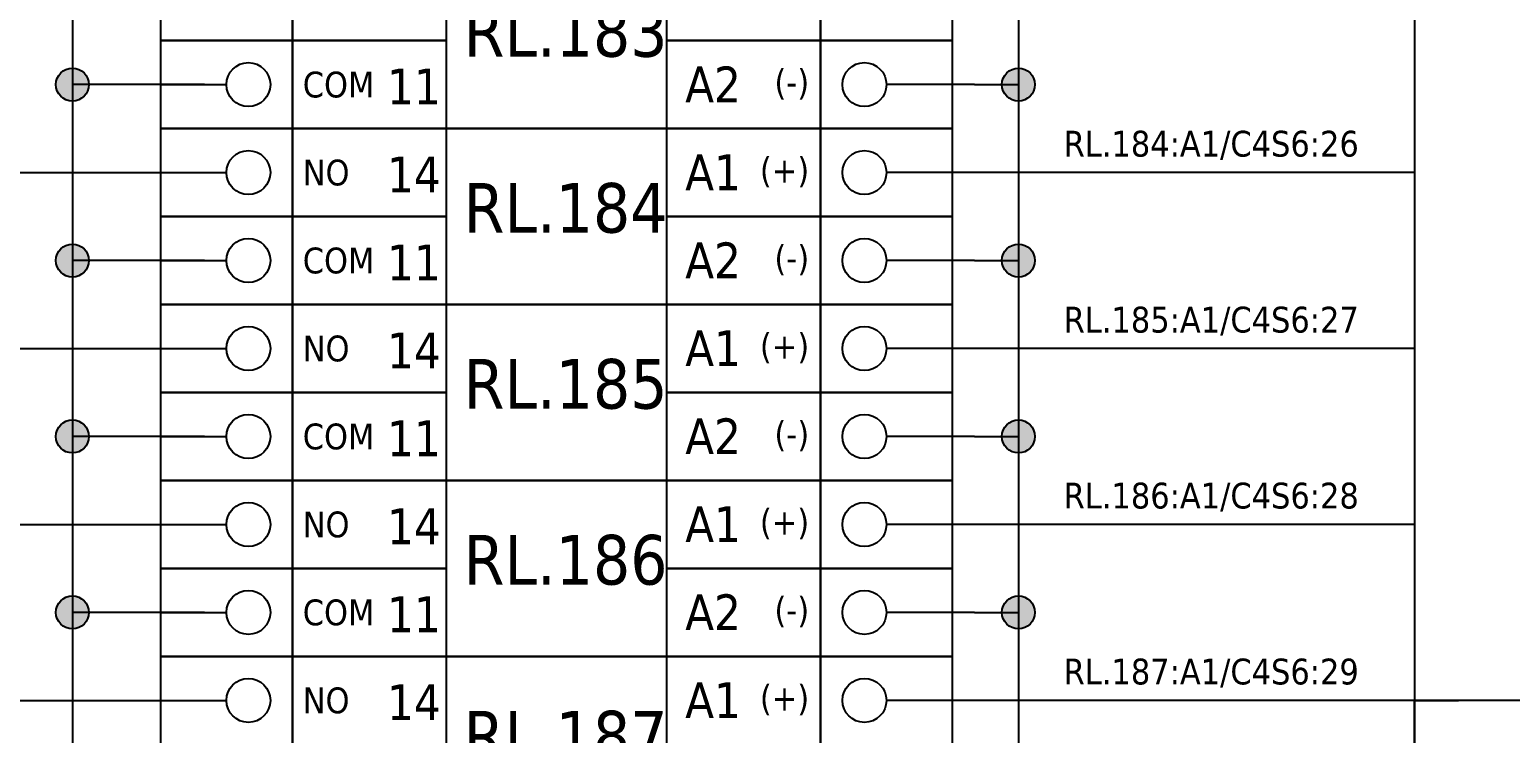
# Model space of a CAD drawing. Header units: millimetres. Extents: x 0 to 1792788, y -13 to 262234.
# Drawn here: x 236.1 to 303.4, y 67.5 to 99.5 of the extents above; entities that cross this region are included whole.
import ezdxf
from ezdxf.enums import TextEntityAlignment as Align

# ---------------------------------------------------------------- set-up
doc = ezdxf.new("R2010")
doc.units = ezdxf.units.MM
doc.linetypes.add('EPL_DASHDOT', pattern=[1, 0.8, -0.1, 0, -0.1])
for name, color, linetype, lineweight in [('EPLAN300', 5, 'Continuous', 25), ('EPLAN302', 5, 'Continuous', 25), ('EPLAN305', 5, 'Continuous', 25), ('EPLAN307', 134, 'EPL_DASHDOT', 25), ('EPLAN311', 7, 'Continuous', 25), ('EPLAN317', 7, 'Continuous', 25), ('EPLAN400', 5, 'Continuous', 35), ('EPLAN405', 7, 'Continuous', 25), ('EPLAN420', 7, 'Continuous', 35), ('EPLAN421', 5, 'Continuous', 35), ('EPLAN440', 73, 'Continuous', 35), ('EPLAN500', 7, 'Continuous', 35), ('EPLAN501', 7, 'Continuous', 35), ('EPLAN502', 7, 'Continuous', 35), ('EPLAN503', 7, 'Continuous', 35), ('EPLAN504', 7, 'Continuous', 35)]:
    doc.layers.add(name, color=color, linetype=linetype, lineweight=lineweight)
doc.styles.add('Tahoma', font='')
doc.styles.get('Tahoma').set_extended_font_data('Tahoma')

# ---------------------------------------------------------------- blocks, each defined once
blk = doc.blocks.new('EPLSYM_LibrarySPECIAL_Symbol17_Variant3_Placement1')
at = {"layer": 'EPLAN302', "lineweight": 25, "ltscale": 4}
blk.add_line((4, 0), (1, 0), dxfattribs=at)
blk.add_circle((0, 0), 1, dxfattribs=at)
at = {"layer": 'EPLAN420', "color": 7, "style": 'Tahoma'}
blk.add_attdef('17_20036', text='', height=1.6254, dxfattribs=at).set_placement((-1.5, -0.16254), align=Align.MIDDLE_RIGHT)
at = {"layer": 'EPLAN421', "color": 5, "style": 'Tahoma'}
blk.add_attdef('17_20039', text='', height=1.1739, dxfattribs=at).set_placement((3, 1), align=Align.BOTTOM_RIGHT)
blk = doc.blocks.new('EPLSYM_LibrarySPECIAL_Symbol17_Variant1_Placement1')
at = {"layer": 'EPLAN302', "lineweight": 25, "ltscale": 4}
blk.add_line((-4, 0), (-1, 0), dxfattribs=at)
blk.add_circle((0, 0), 1, dxfattribs=at)
at = {"layer": 'EPLAN420', "color": 7, "style": 'Tahoma'}
blk.add_attdef('17_20036', text='', height=1.6254, dxfattribs=at).set_placement((1.5, -0.16254), align=Align.MIDDLE_LEFT)
at = {"layer": 'EPLAN421', "color": 5, "style": 'Tahoma'}
blk.add_attdef('17_20039', text='', height=1.1739, dxfattribs=at).set_placement((-3, 1), align=Align.BOTTOM_LEFT)
blk = doc.blocks.new('EPLSYM_LibrarySPECIAL_Symbol2_Variant0_Placement1_22')
at = {"layer": 'EPLAN307', "lineweight": 25, "ltscale": 4}
blk.add_lwpolyline([(0, -8), (36, -8), (36, 0), (0, 0)], close=True, dxfattribs=at)
at = {"layer": 'EPLAN400', "color": 5, "style": 'Tahoma'}
blk.add_attdef('88_20010', text='', height=2.2575, dxfattribs=at).set_placement((-1.5, -0.9515), align=Align.TOP_CENTER)
at = {"layer": 'EPLAN500', "color": 7, "style": 'Tahoma'}
blk.add_attdef('88_20027', text='', height=1.6254, dxfattribs=at).set_placement((-1.5, -4.57508), align=Align.TOP_RIGHT)
at = {"layer": 'EPLAN501', "color": 7, "style": 'Tahoma'}
blk.add_attdef('88_20011', text='', height=1.6254, dxfattribs=at).set_placement((-1.5, -9.97508), align=Align.TOP_RIGHT)
at = {"layer": 'EPLAN502', "color": 7, "style": 'Tahoma'}
blk.add_attdef('88_20025', text='', height=1.6254, dxfattribs=at).set_placement((-1.5, -12.67508), align=Align.TOP_RIGHT)
at = {"layer": 'EPLAN503', "color": 7, "style": 'Tahoma'}
blk.add_attdef('88_20024', text='', height=1.6254, dxfattribs=at).set_placement((-1.5, -15.37508), align=Align.TOP_RIGHT)
at = {"layer": 'EPLAN504', "color": 7, "style": 'Tahoma'}
blk.add_attdef('88_20901[1]', text='', height=1.6254, dxfattribs=at).set_placement((-1.5, -7.27508), align=Align.TOP_RIGHT)
blk = doc.blocks.new('EPLSYM_LibrarySPECIAL_Symbol0_Variant0_Placement1_22')
at = {"layer": 'EPLAN305', "lineweight": 25, "ltscale": 4}
blk.add_lwpolyline([(0, -8), (36, -8), (36, 0), (0, 0)], close=True, dxfattribs=at)
at = {"layer": 'EPLAN400', "color": 5, "style": 'Tahoma'}
blk.add_attdef('17_20010', text='', height=2.2575, dxfattribs=at).set_placement((-1.5, -0.9515), align=Align.TOP_CENTER)
at = {"layer": 'EPLAN440', "color": 73, "style": 'Tahoma'}
blk.add_attdef('17_20300', text='', height=1.6254, dxfattribs=at).set_placement((-1.5, -4.57508), align=Align.TOP_RIGHT)
at = {"layer": 'EPLAN500', "color": 7, "style": 'Tahoma'}
blk.add_attdef('17_20027', text='', height=1.6254, dxfattribs=at).set_placement((-1.5, -7.27508), align=Align.TOP_RIGHT)
at = {"layer": 'EPLAN501', "color": 7, "style": 'Tahoma'}
blk.add_attdef('17_20011', text='', height=1.6254, dxfattribs=at).set_placement((-1.5, -12.67508), align=Align.TOP_RIGHT)
at = {"layer": 'EPLAN502', "color": 7, "style": 'Tahoma'}
blk.add_attdef('17_20025', text='', height=1.6254, dxfattribs=at).set_placement((-1.5, -15.37508), align=Align.TOP_RIGHT)
at = {"layer": 'EPLAN503', "color": 7, "style": 'Tahoma'}
blk.add_attdef('17_20024', text='', height=1.6254, dxfattribs=at).set_placement((-1.5, -18.07508), align=Align.TOP_RIGHT)
at = {"layer": 'EPLAN504', "color": 7, "style": 'Tahoma'}
blk.add_attdef('17_20901[1]', text='', height=1.6254, dxfattribs=at).set_placement((-1.5, -9.97508), align=Align.TOP_RIGHT)
blk = doc.blocks.new('EPLSYM_LibrarySPECIAL_Symbol2_Variant0_Placement1_23')
at = {"layer": 'EPLAN307', "lineweight": 25, "ltscale": 4}
blk.add_lwpolyline([(0, -8), (36, -8), (36, 0), (0, 0)], close=True, dxfattribs=at)
at = {"layer": 'EPLAN400', "color": 5, "style": 'Tahoma'}
blk.add_attdef('88_20010', text='', height=2.2575, dxfattribs=at).set_placement((-1.5, -0.9515), align=Align.TOP_CENTER)
at = {"layer": 'EPLAN500', "color": 7, "style": 'Tahoma'}
blk.add_attdef('88_20027', text='', height=1.6254, dxfattribs=at).set_placement((-1.5, -4.57508), align=Align.TOP_RIGHT)
at = {"layer": 'EPLAN501', "color": 7, "style": 'Tahoma'}
blk.add_attdef('88_20011', text='', height=1.6254, dxfattribs=at).set_placement((-1.5, -9.97508), align=Align.TOP_RIGHT)
at = {"layer": 'EPLAN502', "color": 7, "style": 'Tahoma'}
blk.add_attdef('88_20025', text='', height=1.6254, dxfattribs=at).set_placement((-1.5, -12.67508), align=Align.TOP_RIGHT)
at = {"layer": 'EPLAN503', "color": 7, "style": 'Tahoma'}
blk.add_attdef('88_20024', text='', height=1.6254, dxfattribs=at).set_placement((-1.5, -15.37508), align=Align.TOP_RIGHT)
at = {"layer": 'EPLAN504', "color": 7, "style": 'Tahoma'}
blk.add_attdef('88_20901[1]', text='', height=1.6254, dxfattribs=at).set_placement((-1.5, -7.27508), align=Align.TOP_RIGHT)
blk = doc.blocks.new('EPLSYM_LibrarySPECIAL_Symbol0_Variant0_Placement1_23')
at = {"layer": 'EPLAN305', "lineweight": 25, "ltscale": 4}
blk.add_lwpolyline([(0, -8), (36, -8), (36, 0), (0, 0)], close=True, dxfattribs=at)
at = {"layer": 'EPLAN400', "color": 5, "style": 'Tahoma'}
blk.add_attdef('17_20010', text='', height=2.2575, dxfattribs=at).set_placement((-1.5, -0.9515), align=Align.TOP_CENTER)
at = {"layer": 'EPLAN440', "color": 73, "style": 'Tahoma'}
blk.add_attdef('17_20300', text='', height=1.6254, dxfattribs=at).set_placement((-1.5, -4.57508), align=Align.TOP_RIGHT)
at = {"layer": 'EPLAN500', "color": 7, "style": 'Tahoma'}
blk.add_attdef('17_20027', text='', height=1.6254, dxfattribs=at).set_placement((-1.5, -7.27508), align=Align.TOP_RIGHT)
at = {"layer": 'EPLAN501', "color": 7, "style": 'Tahoma'}
blk.add_attdef('17_20011', text='', height=1.6254, dxfattribs=at).set_placement((-1.5, -12.67508), align=Align.TOP_RIGHT)
at = {"layer": 'EPLAN502', "color": 7, "style": 'Tahoma'}
blk.add_attdef('17_20025', text='', height=1.6254, dxfattribs=at).set_placement((-1.5, -15.37508), align=Align.TOP_RIGHT)
at = {"layer": 'EPLAN503', "color": 7, "style": 'Tahoma'}
blk.add_attdef('17_20024', text='', height=1.6254, dxfattribs=at).set_placement((-1.5, -18.07508), align=Align.TOP_RIGHT)
at = {"layer": 'EPLAN504', "color": 7, "style": 'Tahoma'}
blk.add_attdef('17_20901[1]', text='', height=1.6254, dxfattribs=at).set_placement((-1.5, -9.97508), align=Align.TOP_RIGHT)
blk = doc.blocks.new('EPLSYM_LibrarySPECIAL_Symbol2_Variant0_Placement1_24')
at = {"layer": 'EPLAN307', "lineweight": 25, "ltscale": 4}
blk.add_lwpolyline([(0, -8), (36, -8), (36, 0), (0, 0)], close=True, dxfattribs=at)
at = {"layer": 'EPLAN400', "color": 5, "style": 'Tahoma'}
blk.add_attdef('88_20010', text='', height=2.2575, dxfattribs=at).set_placement((-1.5, -0.9515), align=Align.TOP_CENTER)
at = {"layer": 'EPLAN500', "color": 7, "style": 'Tahoma'}
blk.add_attdef('88_20027', text='', height=1.6254, dxfattribs=at).set_placement((-1.5, -4.57508), align=Align.TOP_RIGHT)
at = {"layer": 'EPLAN501', "color": 7, "style": 'Tahoma'}
blk.add_attdef('88_20011', text='', height=1.6254, dxfattribs=at).set_placement((-1.5, -9.97508), align=Align.TOP_RIGHT)
at = {"layer": 'EPLAN502', "color": 7, "style": 'Tahoma'}
blk.add_attdef('88_20025', text='', height=1.6254, dxfattribs=at).set_placement((-1.5, -12.67508), align=Align.TOP_RIGHT)
at = {"layer": 'EPLAN503', "color": 7, "style": 'Tahoma'}
blk.add_attdef('88_20024', text='', height=1.6254, dxfattribs=at).set_placement((-1.5, -15.37508), align=Align.TOP_RIGHT)
at = {"layer": 'EPLAN504', "color": 7, "style": 'Tahoma'}
blk.add_attdef('88_20901[1]', text='', height=1.6254, dxfattribs=at).set_placement((-1.5, -7.27508), align=Align.TOP_RIGHT)
blk = doc.blocks.new('EPLSYM_LibrarySPECIAL_Symbol0_Variant0_Placement1_24')
at = {"layer": 'EPLAN305', "lineweight": 25, "ltscale": 4}
blk.add_lwpolyline([(0, -8), (36, -8), (36, 0), (0, 0)], close=True, dxfattribs=at)
at = {"layer": 'EPLAN400', "color": 5, "style": 'Tahoma'}
blk.add_attdef('17_20010', text='', height=2.2575, dxfattribs=at).set_placement((-1.5, -0.9515), align=Align.TOP_CENTER)
at = {"layer": 'EPLAN440', "color": 73, "style": 'Tahoma'}
blk.add_attdef('17_20300', text='', height=1.6254, dxfattribs=at).set_placement((-1.5, -4.57508), align=Align.TOP_RIGHT)
at = {"layer": 'EPLAN500', "color": 7, "style": 'Tahoma'}
blk.add_attdef('17_20027', text='', height=1.6254, dxfattribs=at).set_placement((-1.5, -7.27508), align=Align.TOP_RIGHT)
at = {"layer": 'EPLAN501', "color": 7, "style": 'Tahoma'}
blk.add_attdef('17_20011', text='', height=1.6254, dxfattribs=at).set_placement((-1.5, -12.67508), align=Align.TOP_RIGHT)
at = {"layer": 'EPLAN502', "color": 7, "style": 'Tahoma'}
blk.add_attdef('17_20025', text='', height=1.6254, dxfattribs=at).set_placement((-1.5, -15.37508), align=Align.TOP_RIGHT)
at = {"layer": 'EPLAN503', "color": 7, "style": 'Tahoma'}
blk.add_attdef('17_20024', text='', height=1.6254, dxfattribs=at).set_placement((-1.5, -18.07508), align=Align.TOP_RIGHT)
at = {"layer": 'EPLAN504', "color": 7, "style": 'Tahoma'}
blk.add_attdef('17_20901[1]', text='', height=1.6254, dxfattribs=at).set_placement((-1.5, -9.97508), align=Align.TOP_RIGHT)
blk = doc.blocks.new('EPLSYM_LibrarySPECIAL_Symbol2_Variant0_Placement1_25')
at = {"layer": 'EPLAN307', "lineweight": 25, "ltscale": 4}
blk.add_lwpolyline([(0, -8), (36, -8), (36, 0), (0, 0)], close=True, dxfattribs=at)
at = {"layer": 'EPLAN400', "color": 5, "style": 'Tahoma'}
blk.add_attdef('88_20010', text='', height=2.2575, dxfattribs=at).set_placement((-1.5, -0.9515), align=Align.TOP_CENTER)
at = {"layer": 'EPLAN500', "color": 7, "style": 'Tahoma'}
blk.add_attdef('88_20027', text='', height=1.6254, dxfattribs=at).set_placement((-1.5, -4.57508), align=Align.TOP_RIGHT)
at = {"layer": 'EPLAN501', "color": 7, "style": 'Tahoma'}
blk.add_attdef('88_20011', text='', height=1.6254, dxfattribs=at).set_placement((-1.5, -9.97508), align=Align.TOP_RIGHT)
at = {"layer": 'EPLAN502', "color": 7, "style": 'Tahoma'}
blk.add_attdef('88_20025', text='', height=1.6254, dxfattribs=at).set_placement((-1.5, -12.67508), align=Align.TOP_RIGHT)
at = {"layer": 'EPLAN503', "color": 7, "style": 'Tahoma'}
blk.add_attdef('88_20024', text='', height=1.6254, dxfattribs=at).set_placement((-1.5, -15.37508), align=Align.TOP_RIGHT)
at = {"layer": 'EPLAN504', "color": 7, "style": 'Tahoma'}
blk.add_attdef('88_20901[1]', text='', height=1.6254, dxfattribs=at).set_placement((-1.5, -7.27508), align=Align.TOP_RIGHT)
blk = doc.blocks.new('EPLSYM_LibrarySPECIAL_Symbol0_Variant0_Placement1_25')
at = {"layer": 'EPLAN305', "lineweight": 25, "ltscale": 4}
blk.add_lwpolyline([(0, -8), (36, -8), (36, 0), (0, 0)], close=True, dxfattribs=at)
at = {"layer": 'EPLAN400', "color": 5, "style": 'Tahoma'}
blk.add_attdef('17_20010', text='', height=2.2575, dxfattribs=at).set_placement((-1.5, -0.9515), align=Align.TOP_CENTER)
at = {"layer": 'EPLAN440', "color": 73, "style": 'Tahoma'}
blk.add_attdef('17_20300', text='', height=1.6254, dxfattribs=at).set_placement((-1.5, -4.57508), align=Align.TOP_RIGHT)
at = {"layer": 'EPLAN500', "color": 7, "style": 'Tahoma'}
blk.add_attdef('17_20027', text='', height=1.6254, dxfattribs=at).set_placement((-1.5, -7.27508), align=Align.TOP_RIGHT)
at = {"layer": 'EPLAN501', "color": 7, "style": 'Tahoma'}
blk.add_attdef('17_20011', text='', height=1.6254, dxfattribs=at).set_placement((-1.5, -12.67508), align=Align.TOP_RIGHT)
at = {"layer": 'EPLAN502', "color": 7, "style": 'Tahoma'}
blk.add_attdef('17_20025', text='', height=1.6254, dxfattribs=at).set_placement((-1.5, -15.37508), align=Align.TOP_RIGHT)
at = {"layer": 'EPLAN503', "color": 7, "style": 'Tahoma'}
blk.add_attdef('17_20024', text='', height=1.6254, dxfattribs=at).set_placement((-1.5, -18.07508), align=Align.TOP_RIGHT)
at = {"layer": 'EPLAN504', "color": 7, "style": 'Tahoma'}
blk.add_attdef('17_20901[1]', text='', height=1.6254, dxfattribs=at).set_placement((-1.5, -9.97508), align=Align.TOP_RIGHT)
blk = doc.blocks.new('EPLSYM_LibrarySPECIAL_Symbol2_Variant0_Placement1_26')
at = {"layer": 'EPLAN307', "lineweight": 25, "ltscale": 4}
blk.add_lwpolyline([(0, -8), (36, -8), (36, 0), (0, 0)], close=True, dxfattribs=at)
at = {"layer": 'EPLAN400', "color": 5, "style": 'Tahoma'}
blk.add_attdef('88_20010', text='', height=2.2575, dxfattribs=at).set_placement((-1.5, -0.9515), align=Align.TOP_CENTER)
at = {"layer": 'EPLAN500', "color": 7, "style": 'Tahoma'}
blk.add_attdef('88_20027', text='', height=1.6254, dxfattribs=at).set_placement((-1.5, -4.57508), align=Align.TOP_RIGHT)
at = {"layer": 'EPLAN501', "color": 7, "style": 'Tahoma'}
blk.add_attdef('88_20011', text='', height=1.6254, dxfattribs=at).set_placement((-1.5, -9.97508), align=Align.TOP_RIGHT)
at = {"layer": 'EPLAN502', "color": 7, "style": 'Tahoma'}
blk.add_attdef('88_20025', text='', height=1.6254, dxfattribs=at).set_placement((-1.5, -12.67508), align=Align.TOP_RIGHT)
at = {"layer": 'EPLAN503', "color": 7, "style": 'Tahoma'}
blk.add_attdef('88_20024', text='', height=1.6254, dxfattribs=at).set_placement((-1.5, -15.37508), align=Align.TOP_RIGHT)
at = {"layer": 'EPLAN504', "color": 7, "style": 'Tahoma'}
blk.add_attdef('88_20901[1]', text='', height=1.6254, dxfattribs=at).set_placement((-1.5, -7.27508), align=Align.TOP_RIGHT)
blk = doc.blocks.new('EPLSYM_LibrarySPECIAL_Symbol0_Variant0_Placement1_26')
at = {"layer": 'EPLAN305', "lineweight": 25, "ltscale": 4}
blk.add_lwpolyline([(0, -8), (36, -8), (36, 0), (0, 0)], close=True, dxfattribs=at)
at = {"layer": 'EPLAN400', "color": 5, "style": 'Tahoma'}
blk.add_attdef('17_20010', text='', height=2.2575, dxfattribs=at).set_placement((-1.5, -0.9515), align=Align.TOP_CENTER)
at = {"layer": 'EPLAN440', "color": 73, "style": 'Tahoma'}
blk.add_attdef('17_20300', text='', height=1.6254, dxfattribs=at).set_placement((-1.5, -4.57508), align=Align.TOP_RIGHT)
at = {"layer": 'EPLAN500', "color": 7, "style": 'Tahoma'}
blk.add_attdef('17_20027', text='', height=1.6254, dxfattribs=at).set_placement((-1.5, -7.27508), align=Align.TOP_RIGHT)
at = {"layer": 'EPLAN501', "color": 7, "style": 'Tahoma'}
blk.add_attdef('17_20011', text='', height=1.6254, dxfattribs=at).set_placement((-1.5, -12.67508), align=Align.TOP_RIGHT)
at = {"layer": 'EPLAN502', "color": 7, "style": 'Tahoma'}
blk.add_attdef('17_20025', text='', height=1.6254, dxfattribs=at).set_placement((-1.5, -15.37508), align=Align.TOP_RIGHT)
at = {"layer": 'EPLAN503', "color": 7, "style": 'Tahoma'}
blk.add_attdef('17_20024', text='', height=1.6254, dxfattribs=at).set_placement((-1.5, -18.07508), align=Align.TOP_RIGHT)
at = {"layer": 'EPLAN504', "color": 7, "style": 'Tahoma'}
blk.add_attdef('17_20901[1]', text='', height=1.6254, dxfattribs=at).set_placement((-1.5, -9.97508), align=Align.TOP_RIGHT)
blk = doc.blocks.new('EPLSYM_LibrarySPECIAL_Symbol308_Variant0_Placement0')
at = {"layer": 'EPLAN405', "color": 7, "style": 'Tahoma'}
for tag, p in [('17_31011', (1.5, 6.35)), ('17_31002', (1.5, 0.5))]:
    blk.add_attdef(tag, text='', height=1.174, dxfattribs=at).set_placement(p, align=Align.BOTTOM_LEFT)
for tag, p in [('17_31004', (1.5, 4.4)), ('17_31003', (1.5, 2.45))]:
    blk.add_attdef(tag, p, '', height=1.174, dxfattribs=at)

msp = doc.modelspace()

# ---------------------------------------------------------------- hatches: boundary and pattern name
at = {"layer": 'EPLAN311', "linetype": 'Continuous', "lineweight": 25, "ltscale": 4}
h = msp.add_hatch(color=7, dxfattribs=at)
edge = h.paths.add_edge_path(flags=0)
edge.add_arc((238, 97), 0.75, 0, 360)
h = msp.add_hatch(color=7, dxfattribs=at)
edge = h.paths.add_edge_path(flags=0)
edge.add_arc((281, 97), 0.75, 0, 360)
h = msp.add_hatch(color=7, dxfattribs=at)
edge = h.paths.add_edge_path(flags=0)
edge.add_arc((238, 89), 0.75, 0, 360)
h = msp.add_hatch(color=7, dxfattribs=at)
edge = h.paths.add_edge_path(flags=0)
edge.add_arc((281, 89), 0.75, 0, 360)
h = msp.add_hatch(color=7, dxfattribs=at)
edge = h.paths.add_edge_path(flags=0)
edge.add_arc((238, 81), 0.75, 0, 360)
h = msp.add_hatch(color=7, dxfattribs=at)
edge = h.paths.add_edge_path(flags=0)
edge.add_arc((281, 81), 0.75, 0, 360)
h = msp.add_hatch(color=7, dxfattribs=at)
edge = h.paths.add_edge_path(flags=0)
edge.add_arc((238, 73), 0.75, 0, 360)
h = msp.add_hatch(color=7, dxfattribs=at)
edge = h.paths.add_edge_path(flags=0)
edge.add_arc((281, 73), 0.75, 0, 360)

# ---------------------------------------------------------------- linework, layer by layer
at = {"layer": 'EPLAN300', "lineweight": 25, "ltscale": 4}
for points in [[(242, 99), (248, 99), (248, 103), (242, 103)], [(248, 95), (272, 95), (272, 103), (248, 103)], [(248, 99), (255, 99), (255, 103), (248, 103)], [(265, 99), (272, 99), (272, 103), (265, 103)], [(272, 99), (278, 99), (278, 103), (272, 103)], [(242, 95), (248, 95), (248, 99), (242, 99)], [(248, 95), (255, 95), (255, 99), (248, 99)], [(265, 95), (272, 95), (272, 99), (265, 99)], [(272, 95), (278, 95), (278, 99), (272, 99)], [(242, 91), (248, 91), (248, 95), (242, 95)], [(248, 87), (272, 87), (272, 95), (248, 95)], [(248, 91), (255, 91), (255, 95), (248, 95)], [(265, 91), (272, 91), (272, 95), (265, 95)], [(272, 91), (278, 91), (278, 95), (272, 95)], [(242, 87), (248, 87), (248, 91), (242, 91)], [(248, 87), (255, 87), (255, 91), (248, 91)], [(265, 87), (272, 87), (272, 91), (265, 91)], [(272, 87), (278, 87), (278, 91), (272, 91)], [(242, 83), (248, 83), (248, 87), (242, 87)], [(248, 79), (272, 79), (272, 87), (248, 87)], [(248, 83), (255, 83), (255, 87), (248, 87)], [(265, 83), (272, 83), (272, 87), (265, 87)], [(272, 83), (278, 83), (278, 87), (272, 87)], [(242, 79), (248, 79), (248, 83), (242, 83)], [(248, 79), (255, 79), (255, 83), (248, 83)], [(265, 79), (272, 79), (272, 83), (265, 83)], [(272, 79), (278, 79), (278, 83), (272, 83)], [(242, 75), (248, 75), (248, 79), (242, 79)], [(248, 71), (272, 71), (272, 79), (248, 79)], [(248, 75), (255, 75), (255, 79), (248, 79)], [(265, 75), (272, 75), (272, 79), (265, 79)], [(272, 75), (278, 75), (278, 79), (272, 79)], [(242, 71), (248, 71), (248, 75), (242, 75)], [(248, 71), (255, 71), (255, 75), (248, 75)], [(265, 71), (272, 71), (272, 75), (265, 75)], [(272, 71), (278, 71), (278, 75), (272, 75)], [(242, 67), (248, 67), (248, 71), (242, 71)], [(248, 63), (272, 63), (272, 71), (248, 71)], [(248, 67), (255, 67), (255, 71), (248, 71)], [(265, 67), (272, 67), (272, 71), (265, 71)], [(272, 67), (278, 67), (278, 71), (272, 71)]]:
    msp.add_lwpolyline(points, close=True, dxfattribs=at)
at = {"layer": 'EPLAN311', "ltscale": 4}
for p, q in [((238, 105), (238, 97)), ((281, 105), (281, 97)), ((238, 97), (238, 89)), ((244, 97), (240, 97)), ((279, 97), (276, 97)), ((281, 97), (281, 89)), ((299, 93), (297, 93)), ((238, 89), (238, 81)), ((244, 89), (240, 89)), ((279, 89), (276, 89)), ((281, 89), (281, 81)), ((299, 85), (297, 85)), ((238, 81), (238, 73)), ((244, 81), (240, 81)), ((279, 81), (276, 81)), ((281, 81), (281, 73)), ((299, 77), (297, 77)), ((238, 73), (238, 65)), ((244, 73), (240, 73)), ((279, 73), (276, 73)), ((281, 73), (281, 65)), ((299, 69), (297, 69))]:
    msp.add_line(p, q, dxfattribs=at)
at = {"layer": 'EPLAN311', "color": 7, "linetype": 'Continuous', "lineweight": 25, "ltscale": 4}
for p, q in [((238, 99), (238, 95)), ((281, 99), (281, 95)), ((240, 97), (238, 97)), ((279, 97), (281, 97)), ((238, 91), (238, 87)), ((281, 91), (281, 87)), ((240, 89), (238, 89)), ((279, 89), (281, 89)), ((238, 83), (238, 79)), ((281, 83), (281, 79)), ((240, 81), (238, 81)), ((279, 81), (281, 81)), ((238, 75), (238, 71)), ((281, 75), (281, 71)), ((240, 73), (238, 73)), ((279, 73), (281, 73))]:
    msp.add_line(p, q, dxfattribs=at)
at = {"layer": 'EPLAN311', "color": 7, "ltscale": 4}
for p, q in [((184.05, 93), (244, 93)), ((299, 93), (276, 93)), ((184.05, 85), (244, 85)), ((299, 85), (276, 85)), ((184.05, 77), (244, 77)), ((299, 77), (276, 77)), ((184.05, 69), (244, 69)), ((299, 69), (276, 69))]:
    msp.add_line(p, q, dxfattribs=at)
at = {"layer": 'EPLAN311', "color": 7, "linetype": 'Continuous', "lineweight": 25, "ltscale": 4}
for centre in [(238, 97), (281, 97), (238, 89), (281, 89), (238, 81), (281, 81), (238, 73), (281, 73)]:
    msp.add_circle(centre, 0.75, dxfattribs=at)
at = {"layer": 'EPLAN317', "lineweight": 25, "ltscale": 4}
for p, q in [((299, 103), (299, 99)), ((299, 101), (299, 93)), ((299, 95), (299, 91)), ((299, 93), (299, 85)), ((299, 87), (299, 83)), ((299, 85), (299, 77)), ((299, 79), (299, 75)), ((299, 77), (299, 69)), ((299, 71), (299, 67)), ((320, 69), (299, 69)), ((299, 61), (299, 69)), ((299, 69), (301, 69))]:
    msp.add_line(p, q, dxfattribs=at)

# ---------------------------------------------------------------- block references
for name, p in [('EPLSYM_LibrarySPECIAL_Symbol2_Variant0_Placement1_22', (242, 103)), ('EPLSYM_LibrarySPECIAL_Symbol2_Variant0_Placement1_23', (242, 95)), ('EPLSYM_LibrarySPECIAL_Symbol2_Variant0_Placement1_24', (242, 87)), ('EPLSYM_LibrarySPECIAL_Symbol2_Variant0_Placement1_25', (242, 79)), ('EPLSYM_LibrarySPECIAL_Symbol2_Variant0_Placement1_26', (242, 71))]:
    msp.add_blockref(name, p)
ref = msp.add_blockref('EPLSYM_LibrarySPECIAL_Symbol0_Variant0_Placement1_22', (242, 103))
ref.add_attrib('17_20010', 'RL.183', dxfattribs={"layer": 'EPLAN400', "color": 5, "height": 2.2575, "style": 'Tahoma'}).set_placement((260.419, 100.525), align=Align.TOP_CENTER)
ref = msp.add_blockref('EPLSYM_LibrarySPECIAL_Symbol17_Variant1_Placement1', (246, 97))
ref.add_attrib('17_20039', 'COM', dxfattribs={"layer": 'EPLAN421', "color": 5, "height": 1.1739, "style": 'Tahoma'}).set_placement((248.471, 96.063), align=Align.BOTTOM_LEFT)
ref.add_attrib('17_20036', '11', dxfattribs={"layer": 'EPLAN420', "color": 7, "height": 1.6254, "style": 'Tahoma'}).set_placement((252.304, 96.915), align=Align.MIDDLE_LEFT)
ref = msp.add_blockref('EPLSYM_LibrarySPECIAL_Symbol17_Variant3_Placement1', (274, 97))
ref.add_attrib('17_20039', '(-)', dxfattribs={"layer": 'EPLAN421', "color": 5, "height": 1.1739, "style": 'Tahoma'}).set_placement((271.49, 96.182), align=Align.BOTTOM_RIGHT)
ref.add_attrib('17_20036', 'A2', dxfattribs={"layer": 'EPLAN420', "color": 7, "height": 1.6254, "style": 'Tahoma'}).set_placement((268.386, 97.01), align=Align.MIDDLE_RIGHT)
ref = msp.add_blockref('EPLSYM_LibrarySPECIAL_Symbol0_Variant0_Placement1_23', (242, 95))
ref.add_attrib('17_20010', 'RL.184', dxfattribs={"layer": 'EPLAN400', "color": 5, "height": 2.2575, "style": 'Tahoma'}).set_placement((260.419, 92.525), align=Align.TOP_CENTER)
ref = msp.add_blockref('EPLSYM_LibrarySPECIAL_Symbol308_Variant0_Placement0', (283, 93))
ref.add_attrib('17_31011', 'RL.184:A1/C4S6:26', dxfattribs={"layer": 'EPLAN405', "color": 7, "height": 1.1739, "style": 'Tahoma'}).set_placement((283.055, 93.374), align=Align.BOTTOM_LEFT)
ref = msp.add_blockref('EPLSYM_LibrarySPECIAL_Symbol17_Variant1_Placement1', (246, 93))
ref.add_attrib('17_20039', 'NO', dxfattribs={"layer": 'EPLAN421', "color": 5, "height": 1.1739, "style": 'Tahoma'}).set_placement((248.471, 92.063), align=Align.BOTTOM_LEFT)
ref.add_attrib('17_20036', '14', dxfattribs={"layer": 'EPLAN420', "color": 7, "height": 1.6254, "style": 'Tahoma'}).set_placement((252.304, 92.915), align=Align.MIDDLE_LEFT)
ref = msp.add_blockref('EPLSYM_LibrarySPECIAL_Symbol17_Variant3_Placement1', (274, 93))
ref.add_attrib('17_20039', '(+)', dxfattribs={"layer": 'EPLAN421', "color": 5, "height": 1.1739, "style": 'Tahoma'}).set_placement((271.49, 92.182), align=Align.BOTTOM_RIGHT)
ref.add_attrib('17_20036', 'A1', dxfattribs={"layer": 'EPLAN420', "color": 7, "height": 1.6254, "style": 'Tahoma'}).set_placement((268.386, 93.01), align=Align.MIDDLE_RIGHT)
ref = msp.add_blockref('EPLSYM_LibrarySPECIAL_Symbol17_Variant1_Placement1', (246, 89))
ref.add_attrib('17_20039', 'COM', dxfattribs={"layer": 'EPLAN421', "color": 5, "height": 1.1739, "style": 'Tahoma'}).set_placement((248.471, 88.063), align=Align.BOTTOM_LEFT)
ref.add_attrib('17_20036', '11', dxfattribs={"layer": 'EPLAN420', "color": 7, "height": 1.6254, "style": 'Tahoma'}).set_placement((252.304, 88.915), align=Align.MIDDLE_LEFT)
ref = msp.add_blockref('EPLSYM_LibrarySPECIAL_Symbol17_Variant3_Placement1', (274, 89))
ref.add_attrib('17_20039', '(-)', dxfattribs={"layer": 'EPLAN421', "color": 5, "height": 1.1739, "style": 'Tahoma'}).set_placement((271.49, 88.182), align=Align.BOTTOM_RIGHT)
ref.add_attrib('17_20036', 'A2', dxfattribs={"layer": 'EPLAN420', "color": 7, "height": 1.6254, "style": 'Tahoma'}).set_placement((268.386, 89.01), align=Align.MIDDLE_RIGHT)
ref = msp.add_blockref('EPLSYM_LibrarySPECIAL_Symbol0_Variant0_Placement1_24', (242, 87))
ref.add_attrib('17_20010', 'RL.185', dxfattribs={"layer": 'EPLAN400', "color": 5, "height": 2.2575, "style": 'Tahoma'}).set_placement((260.419, 84.525), align=Align.TOP_CENTER)
ref = msp.add_blockref('EPLSYM_LibrarySPECIAL_Symbol308_Variant0_Placement0', (283, 85))
ref.add_attrib('17_31011', 'RL.185:A1/C4S6:27', dxfattribs={"layer": 'EPLAN405', "color": 7, "height": 1.1739, "style": 'Tahoma'}).set_placement((283.055, 85.374), align=Align.BOTTOM_LEFT)
ref = msp.add_blockref('EPLSYM_LibrarySPECIAL_Symbol17_Variant1_Placement1', (246, 85))
ref.add_attrib('17_20039', 'NO', dxfattribs={"layer": 'EPLAN421', "color": 5, "height": 1.1739, "style": 'Tahoma'}).set_placement((248.471, 84.063), align=Align.BOTTOM_LEFT)
ref.add_attrib('17_20036', '14', dxfattribs={"layer": 'EPLAN420', "color": 7, "height": 1.6254, "style": 'Tahoma'}).set_placement((252.304, 84.915), align=Align.MIDDLE_LEFT)
ref = msp.add_blockref('EPLSYM_LibrarySPECIAL_Symbol17_Variant3_Placement1', (274, 85))
ref.add_attrib('17_20039', '(+)', dxfattribs={"layer": 'EPLAN421', "color": 5, "height": 1.1739, "style": 'Tahoma'}).set_placement((271.49, 84.182), align=Align.BOTTOM_RIGHT)
ref.add_attrib('17_20036', 'A1', dxfattribs={"layer": 'EPLAN420', "color": 7, "height": 1.6254, "style": 'Tahoma'}).set_placement((268.386, 85.01), align=Align.MIDDLE_RIGHT)
ref = msp.add_blockref('EPLSYM_LibrarySPECIAL_Symbol17_Variant1_Placement1', (246, 81))
ref.add_attrib('17_20039', 'COM', dxfattribs={"layer": 'EPLAN421', "color": 5, "height": 1.1739, "style": 'Tahoma'}).set_placement((248.471, 80.063), align=Align.BOTTOM_LEFT)
ref.add_attrib('17_20036', '11', dxfattribs={"layer": 'EPLAN420', "color": 7, "height": 1.6254, "style": 'Tahoma'}).set_placement((252.304, 80.915), align=Align.MIDDLE_LEFT)
ref = msp.add_blockref('EPLSYM_LibrarySPECIAL_Symbol17_Variant3_Placement1', (274, 81))
ref.add_attrib('17_20039', '(-)', dxfattribs={"layer": 'EPLAN421', "color": 5, "height": 1.1739, "style": 'Tahoma'}).set_placement((271.49, 80.182), align=Align.BOTTOM_RIGHT)
ref.add_attrib('17_20036', 'A2', dxfattribs={"layer": 'EPLAN420', "color": 7, "height": 1.6254, "style": 'Tahoma'}).set_placement((268.386, 81.01), align=Align.MIDDLE_RIGHT)
ref = msp.add_blockref('EPLSYM_LibrarySPECIAL_Symbol0_Variant0_Placement1_25', (242, 79))
ref.add_attrib('17_20010', 'RL.186', dxfattribs={"layer": 'EPLAN400', "color": 5, "height": 2.2575, "style": 'Tahoma'}).set_placement((260.419, 76.525), align=Align.TOP_CENTER)
ref = msp.add_blockref('EPLSYM_LibrarySPECIAL_Symbol308_Variant0_Placement0', (283, 77))
ref.add_attrib('17_31011', 'RL.186:A1/C4S6:28', dxfattribs={"layer": 'EPLAN405', "color": 7, "height": 1.1739, "style": 'Tahoma'}).set_placement((283.055, 77.374), align=Align.BOTTOM_LEFT)
ref = msp.add_blockref('EPLSYM_LibrarySPECIAL_Symbol17_Variant1_Placement1', (246, 77))
ref.add_attrib('17_20039', 'NO', dxfattribs={"layer": 'EPLAN421', "color": 5, "height": 1.1739, "style": 'Tahoma'}).set_placement((248.471, 76.063), align=Align.BOTTOM_LEFT)
ref.add_attrib('17_20036', '14', dxfattribs={"layer": 'EPLAN420', "color": 7, "height": 1.6254, "style": 'Tahoma'}).set_placement((252.304, 76.915), align=Align.MIDDLE_LEFT)
ref = msp.add_blockref('EPLSYM_LibrarySPECIAL_Symbol17_Variant3_Placement1', (274, 77))
ref.add_attrib('17_20039', '(+)', dxfattribs={"layer": 'EPLAN421', "color": 5, "height": 1.1739, "style": 'Tahoma'}).set_placement((271.49, 76.182), align=Align.BOTTOM_RIGHT)
ref.add_attrib('17_20036', 'A1', dxfattribs={"layer": 'EPLAN420', "color": 7, "height": 1.6254, "style": 'Tahoma'}).set_placement((268.386, 77.01), align=Align.MIDDLE_RIGHT)
ref = msp.add_blockref('EPLSYM_LibrarySPECIAL_Symbol17_Variant1_Placement1', (246, 73))
ref.add_attrib('17_20039', 'COM', dxfattribs={"layer": 'EPLAN421', "color": 5, "height": 1.1739, "style": 'Tahoma'}).set_placement((248.471, 72.063), align=Align.BOTTOM_LEFT)
ref.add_attrib('17_20036', '11', dxfattribs={"layer": 'EPLAN420', "color": 7, "height": 1.6254, "style": 'Tahoma'}).set_placement((252.304, 72.915), align=Align.MIDDLE_LEFT)
ref = msp.add_blockref('EPLSYM_LibrarySPECIAL_Symbol17_Variant3_Placement1', (274, 73))
ref.add_attrib('17_20039', '(-)', dxfattribs={"layer": 'EPLAN421', "color": 5, "height": 1.1739, "style": 'Tahoma'}).set_placement((271.49, 72.182), align=Align.BOTTOM_RIGHT)
ref.add_attrib('17_20036', 'A2', dxfattribs={"layer": 'EPLAN420', "color": 7, "height": 1.6254, "style": 'Tahoma'}).set_placement((268.386, 73.01), align=Align.MIDDLE_RIGHT)
ref = msp.add_blockref('EPLSYM_LibrarySPECIAL_Symbol0_Variant0_Placement1_26', (242, 71))
ref.add_attrib('17_20010', 'RL.187', dxfattribs={"layer": 'EPLAN400', "color": 5, "height": 2.2575, "style": 'Tahoma'}).set_placement((260.419, 68.525), align=Align.TOP_CENTER)
ref = msp.add_blockref('EPLSYM_LibrarySPECIAL_Symbol308_Variant0_Placement0', (283, 69))
ref.add_attrib('17_31011', 'RL.187:A1/C4S6:29', dxfattribs={"layer": 'EPLAN405', "color": 7, "height": 1.1739, "style": 'Tahoma'}).set_placement((283.055, 69.374), align=Align.BOTTOM_LEFT)
ref = msp.add_blockref('EPLSYM_LibrarySPECIAL_Symbol17_Variant1_Placement1', (246, 69))
ref.add_attrib('17_20039', 'NO', dxfattribs={"layer": 'EPLAN421', "color": 5, "height": 1.1739, "style": 'Tahoma'}).set_placement((248.471, 68.063), align=Align.BOTTOM_LEFT)
ref.add_attrib('17_20036', '14', dxfattribs={"layer": 'EPLAN420', "color": 7, "height": 1.6254, "style": 'Tahoma'}).set_placement((252.304, 68.915), align=Align.MIDDLE_LEFT)
ref = msp.add_blockref('EPLSYM_LibrarySPECIAL_Symbol17_Variant3_Placement1', (274, 69))
ref.add_attrib('17_20039', '(+)', dxfattribs={"layer": 'EPLAN421', "color": 5, "height": 1.1739, "style": 'Tahoma'}).set_placement((271.49, 68.182), align=Align.BOTTOM_RIGHT)
ref.add_attrib('17_20036', 'A1', dxfattribs={"layer": 'EPLAN420', "color": 7, "height": 1.6254, "style": 'Tahoma'}).set_placement((268.386, 69.01), align=Align.MIDDLE_RIGHT)

doc.saveas('drawing.dxf')
